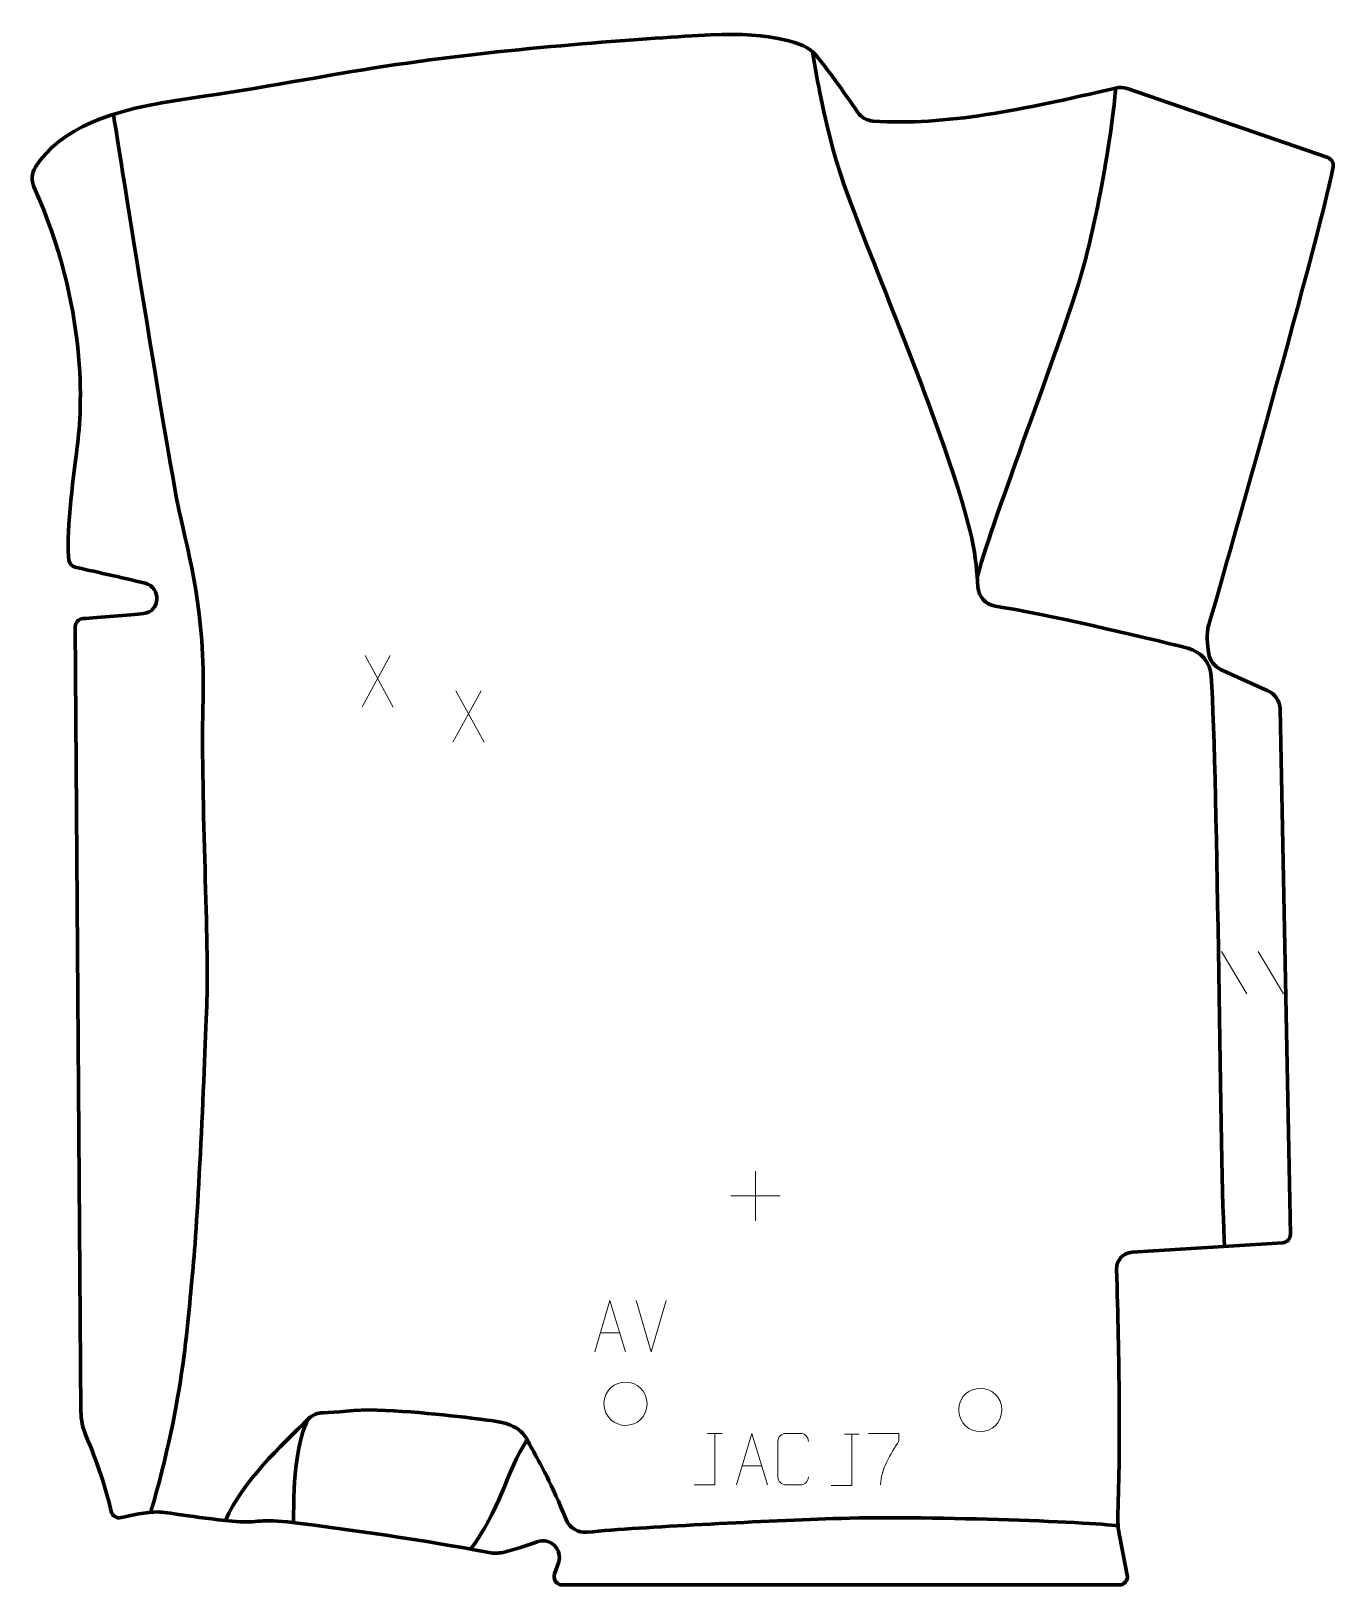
# Model space of a CAD drawing. Header units: millimetres. Extents: x -316 to 316, y -376 to 378.
import ezdxf

# ---------------------------------------------------------------- set-up
doc = ezdxf.new("R2010")
doc.units = ezdxf.units.MM
doc.header["$MEASUREMENT"] = 0
doc.layers.add('layer 1', color=7, linetype='Continuous')
doc.layers.add('layer 2', color=7, linetype='Continuous')

msp = doc.modelspace()

# ---------------------------------------------------------------- linework, layer by layer
at = {"layer": 'layer 1', "color": 230, "lineweight": 200}
msp.add_open_spline([(295.1432, -206.2554), (295.1432, -206.2554), (290.1423, 48.7959), (290.1423, 48.7959), (290.1423, 48.7959), (290.0668, 52.65), (287.7825, 56.1174), (284.2713, 57.7081), (284.2713, 57.7081), (284.2713, 57.7081), (261.2939, 68.12), (261.2939, 68.12), (261.2939, 68.12), (258.1901, 69.5265), (256.0128, 72.4144), (255.5252, 75.7869), (255.5252, 75.7869), (254.8945, 80.1504), (254.3385, 85.9953), (255.3023, 88.9201), (255.3023, 88.9201), (256.4774, 92.4874), (308.3297, 273.8706), (315.9211, 312.1198), (315.9211, 312.1198), (316.311, 314.0834), (315.1898, 316.0296), (313.2968, 316.6798), (313.2968, 316.6798), (313.2968, 316.6798), (215.8455, 350.1553), (215.8455, 350.1553), (215.8455, 350.1553), (214.0696, 350.7652), (212.1572, 350.8633), (210.3288, 350.4368), (210.3288, 350.4368), (164.5107, 339.754), (127.663, 332.0708), (92.5631, 334.3561), (92.5631, 334.3561), (89.5112, 334.5547), (86.7203, 336.1405), (84.9886, 338.661), (84.9886, 338.661), (79.5202, 346.6208), (67.2326, 364.2494), (63.0679, 368.0937), (63.0679, 368.0937), (57.6483, 373.0967), (39.7212, 378.0995), (7.6195, 376.0149), (7.6195, 376.0149), (-24.4824, 373.9304), (-87.0182, 369.7612), (-144.5513, 361.0063), (-144.5513, 361.0063), (-171.8562, 356.8513), (-206.7125, 349.9891), (-238.6573, 345.5631), (-238.6573, 345.5631), (-279.2274, 339.9427), (-302.2257, 330.7638), (-314.4304, 311.9205), (-314.4304, 311.9205), (-316.2599, 309.0958), (-316.491, 305.5218), (-315.1094, 302.4526), (-315.1094, 302.4526), (-288.8145, 244.0316), (-291.6166, 194.6776), (-294.054, 176.396), (-294.054, 176.396), (-296.3442, 159.2192), (-299.6346, 131.5964), (-298.0852, 121.0458), (-298.0852, 121.0458), (-297.8481, 119.4315), (-296.6405, 118.1312), (-295.052, 117.7583), (-295.052, 117.7583), (-287.7928, 116.0554), (-271.9232, 112.6596), (-261.1126, 109.9616), (-261.1126, 109.9616), (-253.1247, 107.968), (-253.686, 96.1814), (-261.8671, 95.2599), (-261.8671, 95.2599), (-268.1555, 94.5519), (-284.0587, 93.3366), (-291.3266, 92.7943), (-291.3266, 92.7943), (-293.4257, 92.6377), (-295.0424, 90.8812), (-295.0269, 88.7766), (-295.0269, 88.7766), (-295.0269, 88.7766), (-292.2703, -292.3011), (-292.2703, -292.3011), (-292.2703, -292.3011), (-292.2414, -296.292), (-291.4434, -300.2435), (-289.8873, -303.9184), (-289.8873, -303.9184), (-284.2833, -317.1521), (-280.1785, -329.4503), (-277.5736, -340.8115), (-277.5736, -340.8115), (-277.0776, -342.9755), (-274.9189, -344.321), (-272.7607, -343.802), (-272.7607, -343.802), (-268.1379, -342.6908), (-260.381, -341.0627), (-254.6141, -341.0627), (-254.6141, -341.0627), (-251.9379, -341.0627), (-237.1322, -343.6493), (-218.8414, -345.5825), (-218.8414, -345.5825), (-206.9253, -346.8423), (-206.3612, -344.2395), (-191.9992, -345.9272), (-191.9992, -345.9272), (-158.4719, -349.8673), (-112.1462, -357.033), (-93.9591, -360.7992), (-93.9591, -360.7992), (-91.7726, -361.2522), (-89.5113, -361.2194), (-87.3435, -360.6856), (-87.3435, -360.6856), (-80.8573, -359.0882), (-75.2986, -357.3032), (-70.6864, -355.5809), (-70.6864, -355.5809), (-64.3406, -353.2113), (-58.1077, -359.3056), (-60.333, -365.7032), (-60.333, -365.7032), (-60.333, -365.7032), (-62.2402, -371.1857), (-62.2402, -371.1857), (-62.2402, -371.1857), (-63.144, -373.785), (-61.2143, -376.4999), (-58.4619, -376.4999), (-58.4619, -376.4999), (-58.4619, -376.4999), (212.027, -376.4999), (212.027, -376.4999), (212.027, -376.4999), (214.5511, -376.4999), (216.4442, -374.1903), (215.9492, -371.7152), (215.9492, -371.7152), (215.9492, -371.7152), (212.2644, -353.291), (212.2644, -353.291), (212.2644, -353.291), (211.489, -349.4147), (211.1708, -345.4601), (211.3324, -341.5104), (211.3324, -341.5104), (212.6698, -308.8206), (212.0397, -267.4359), (210.7493, -223.1319), (210.7493, -223.1319), (210.6237, -218.8189), (213.9387, -215.1814), (218.2451, -214.9115), (218.2451, -214.9115), (218.2451, -214.9115), (291.3943, -210.3261), (291.3943, -210.3261), (291.3943, -210.3261), (293.5324, -210.192), (295.1852, -208.3971), (295.1432, -206.2554)], degree=3, knots=[0, 0, 0, 0, 0.02173913, 0.02173913, 0.02173913, 0.02173913, 0.04347826, 0.04347826, 0.04347826, 0.04347826, 0.06521739, 0.06521739, 0.06521739, 0.06521739, 0.08695652, 0.08695652, 0.08695652, 0.08695652, 0.10869565, 0.10869565, 0.10869565, 0.10869565, 0.13043478, 0.13043478, 0.13043478, 0.13043478, 0.15217391, 0.15217391, 0.15217391, 0.15217391, 0.17391304, 0.17391304, 0.17391304, 0.17391304, 0.19565217, 0.19565217, 0.19565217, 0.19565217, 0.2173913, 0.2173913, 0.2173913, 0.2173913, 0.23913043, 0.23913043, 0.23913043, 0.23913043, 0.26086957, 0.26086957, 0.26086957, 0.26086957, 0.2826087, 0.2826087, 0.2826087, 0.2826087, 0.30434783, 0.30434783, 0.30434783, 0.30434783, 0.32608696, 0.32608696, 0.32608696, 0.32608696, 0.34782609, 0.34782609, 0.34782609, 0.34782609, 0.36956522, 0.36956522, 0.36956522, 0.36956522, 0.39130435, 0.39130435, 0.39130435, 0.39130435, 0.41304348, 0.41304348, 0.41304348, 0.41304348, 0.43478261, 0.43478261, 0.43478261, 0.43478261, 0.45652174, 0.45652174, 0.45652174, 0.45652174, 0.47826087, 0.47826087, 0.47826087, 0.47826087, 0.5, 0.5, 0.5, 0.5, 0.52173913, 0.52173913, 0.52173913, 0.52173913, 0.54347826, 0.54347826, 0.54347826, 0.54347826, 0.56521739, 0.56521739, 0.56521739, 0.56521739, 0.58695652, 0.58695652, 0.58695652, 0.58695652, 0.60869565, 0.60869565, 0.60869565, 0.60869565, 0.63043478, 0.63043478, 0.63043478, 0.63043478, 0.65217391, 0.65217391, 0.65217391, 0.65217391, 0.67391304, 0.67391304, 0.67391304, 0.67391304, 0.69565217, 0.69565217, 0.69565217, 0.69565217, 0.7173913, 0.7173913, 0.7173913, 0.7173913, 0.73913043, 0.73913043, 0.73913043, 0.73913043, 0.76086957, 0.76086957, 0.76086957, 0.76086957, 0.7826087, 0.7826087, 0.7826087, 0.7826087, 0.80434783, 0.80434783, 0.80434783, 0.80434783, 0.82608696, 0.82608696, 0.82608696, 0.82608696, 0.84782609, 0.84782609, 0.84782609, 0.84782609, 0.86956522, 0.86956522, 0.86956522, 0.86956522, 0.89130435, 0.89130435, 0.89130435, 0.89130435, 0.91304348, 0.91304348, 0.91304348, 0.91304348, 0.93478261, 0.93478261, 0.93478261, 0.93478261, 0.95652174, 0.95652174, 0.95652174, 0.95652174, 1, 1, 1, 1], dxfattribs=at)
at = {"layer": 'layer 1', "color": 250, "lineweight": 9}
for points in [[(-142.0009, 74.7963), (-142.0009, 74.7963), (-155.7415, 49.9005), (-155.7415, 49.9005)], [(-154.2869, 74.7963), (-154.2869, 74.7963), (-140.5463, 49.8428), (-140.5463, 49.8428)], [(-97.8469, 57.7052), (-97.8469, 57.7052), (-111.5875, 32.8094), (-111.5875, 32.8094)], [(-110.1329, 57.7052), (-110.1329, 57.7052), (-96.3923, 32.7517), (-96.3923, 32.7517)], [(261.7101, -68.9458), (261.7101, -68.9458), (274.0744, -89.4901), (274.0744, -89.4901)], [(279.44, -68.9458), (279.44, -68.9458), (291.8043, -89.4901), (291.8043, -89.4901)], [(35.3387, -175.6327), (35.3387, -175.6327), (35.3387, -199.6106), (35.3387, -199.6106)], [(23.3498, -187.6217), (23.3498, -187.6217), (47.3277, -187.6217), (47.3277, -187.6217)], [(-15.3485, -263.3409), (-15.3485, -263.3409), (-22.6703, -238.3873), (-22.6703, -238.3873)], [(-8.0266, -238.3873), (-8.0266, -238.3873), (-15.3484, -263.3409), (-15.3484, -263.3409)], [(-39.9854, -254.0842), (-39.9854, -254.0842), (-30.4897, -254.0842), (-30.4897, -254.0842)], [(12.0602, -302.9382), (12.0602, -302.9382), (19.2284, -302.9382), (19.2284, -302.9382)], [(78.5411, -303.2407), (78.5411, -303.2407), (85.7093, -303.2407), (85.7093, -303.2407)], [(28.8964, -318.6423), (28.8964, -318.6423), (38.3921, -318.6423), (38.3921, -318.6423)]]:
    msp.add_open_spline(points, degree=3, dxfattribs=at)
for points, knots in [([(-42.708, -263.3336), (-42.708, -263.3336), (-35.337, -238.3801), (-35.337, -238.3801), (-35.337, -238.3801), (-35.337, -238.3801), (-27.7671, -263.3336), (-27.7671, -263.3336)], [0, 0, 0, 0, 0.33333333, 0.33333333, 0.33333333, 0.33333333, 1, 1, 1, 1]), ([(-38.2374, -288.4201), (-38.1667, -281.7797), (-32.8927, -277.9337), (-27.7374, -278.0307), (-27.7374, -278.0307), (-22.5821, -277.9337), (-17.3081, -281.9971), (-17.2374, -288.6375), (-17.2374, -288.6375), (-17.6076, -294.9668), (-22.0495, -298.9975), (-27.7374, -299.0269), (-27.7374, -299.0269), (-32.8927, -299.1239), (-38.1667, -295.0605), (-38.2374, -288.4201)], [0, 0, 0, 0, 0.2, 0.2, 0.2, 0.2, 0.4, 0.4, 0.4, 0.4, 0.6, 0.6, 0.6, 0.6, 1, 1, 1, 1]), ([(134.0877, -291.4512), (134.1584, -284.8108), (139.4324, -280.9648), (144.5877, -281.0618), (144.5877, -281.0618), (149.743, -280.9648), (155.017, -285.0282), (155.0877, -291.6686), (155.0877, -291.6686), (154.7175, -297.9979), (150.2756, -302.0286), (144.5877, -302.058), (144.5877, -302.058), (139.4324, -302.155), (134.1584, -298.0916), (134.0877, -291.4512)], [0, 0, 0, 0, 0.2, 0.2, 0.2, 0.2, 0.4, 0.4, 0.4, 0.4, 0.6, 0.6, 0.6, 0.6, 1, 1, 1, 1]), ([(5.6223, -327.8918), (5.6223, -327.8918), (15.6443, -327.8918), (15.6443, -327.8918), (15.6443, -327.8918), (15.6443, -327.8918), (15.6443, -302.9382), (15.6443, -302.9382)], [0, 0, 0, 0, 0.33333333, 0.33333333, 0.33333333, 0.33333333, 1, 1, 1, 1]), ([(26.1738, -327.8917), (26.1738, -327.8917), (33.5448, -302.9382), (33.5448, -302.9382), (33.5448, -302.9382), (33.5448, -302.9382), (41.1147, -327.8917), (41.1147, -327.8917)], [0, 0, 0, 0, 0.33333333, 0.33333333, 0.33333333, 0.33333333, 1, 1, 1, 1]), ([(61.0673, -324.074), (60.9275, -326.3974), (59.2503, -327.877), (57.1026, -327.8878), (57.1026, -327.8878), (54.7707, -327.8874), (52.4388, -327.8874), (50.1073, -327.8878), (50.1073, -327.8878), (48.1823, -327.9932), (46.2102, -326.1087), (46.2214, -324.0914), (46.2214, -324.0914), (46.2218, -318.3213), (46.2218, -312.5516), (46.2214, -306.7823), (46.2214, -306.7823), (46.2256, -304.6442), (47.9723, -302.925), (50.1247, -302.9385), (50.1247, -302.9385), (52.4504, -302.9385), (54.7765, -302.9385), (57.1026, -302.9385), (57.1026, -302.9385), (59.0492, -302.903), (61.0406, -304.3945), (61.0673, -306.8321)], [0, 0, 0, 0, 0.125, 0.125, 0.125, 0.125, 0.25, 0.25, 0.25, 0.25, 0.375, 0.375, 0.375, 0.375, 0.5, 0.5, 0.5, 0.5, 0.625, 0.625, 0.625, 0.625, 0.75, 0.75, 0.75, 0.75, 1, 1, 1, 1]), ([(72.1032, -328.1943), (72.1032, -328.1943), (82.1252, -328.1943), (82.1252, -328.1943), (82.1252, -328.1943), (82.1252, -328.1943), (82.1252, -303.2407), (82.1252, -303.2407)], [0, 0, 0, 0, 0.33333333, 0.33333333, 0.33333333, 0.33333333, 1, 1, 1, 1]), ([(90.2362, -302.9357), (90.2362, -302.9357), (105.0523, -302.9357), (105.0523, -302.9357), (105.0523, -302.9357), (105.052, -304.1853), (105.052, -305.4349), (105.0523, -306.6847), (105.0523, -306.6847), (101.0579, -312.6818), (96.1427, -320.5154), (96.1427, -327.8942)], [0, 0, 0, 0, 0.25, 0.25, 0.25, 0.25, 0.5, 0.5, 0.5, 0.5, 1, 1, 1, 1])]:
    msp.add_open_spline(points, degree=3, knots=knots, dxfattribs=at)
at = {"layer": 'layer 2', "color": 142, "lineweight": 200}
for points, knots in [([(263.0961, -212.0998), (261.2878, -177.8232), (259.8682, 15.5361), (256.7168, 64.8463), (256.7168, 64.8463), (256.3009, 71.355), (251.7261, 76.845), (245.4001, 78.4311), (245.4001, 78.4311), (223.2086, 83.9954), (175.0573, 95.2448), (151.7764, 98.8453), (151.7764, 98.8453), (147.1402, 99.5621), (143.6343, 103.4194), (143.3411, 108.1014), (143.3411, 108.1014), (142.4077, 123.019), (141.9124, 133.3557), (126.6043, 177.2388), (126.6043, 177.2388), (108.6747, 228.6364), (81.7807, 290.194), (74.6091, 315.2952), (74.6091, 315.2952), (67.4371, 340.3961), (65.8704, 352.163), (63.0679, 368.0937)], [0, 0, 0, 0, 0.125, 0.125, 0.125, 0.125, 0.25, 0.25, 0.25, 0.25, 0.375, 0.375, 0.375, 0.375, 0.5, 0.5, 0.5, 0.5, 0.625, 0.625, 0.625, 0.625, 0.75, 0.75, 0.75, 0.75, 1, 1, 1, 1]), ([(210.3287, 350.4369), (209.6767, 338.404), (202.5051, 288.0027), (191.7475, 253.7377), (191.7475, 253.7377), (180.9899, 219.4724), (148.1318, 134.1386), (143.0455, 112.658)], [0, 0, 0, 0, 0.33333333, 0.33333333, 0.33333333, 0.33333333, 1, 1, 1, 1]), ([(-276.4783, 337.6592), (-270.8303, 302.1469), (-249.315, 166.4812), (-244.5339, 144.966), (-244.5339, 144.966), (-239.7527, 123.4508), (-231.7841, 94.7636), (-232.9793, 53.327), (-232.9793, 53.327), (-234.1749, 11.8901), (-230.1906, -63.4131), (-230.9871, -89.7095), (-230.9871, -89.7095), (-231.7841, -116.0059), (-235.3701, -198.4811), (-237.7605, -221.9885), (-237.7605, -221.9885), (-240.1513, -245.4958), (-242.0471, -286.011), (-258.4309, -341.256)], [0, 0, 0, 0, 0.16666667, 0.16666667, 0.16666667, 0.16666667, 0.33333333, 0.33333333, 0.33333333, 0.33333333, 0.5, 0.5, 0.5, 0.5, 0.66666667, 0.66666667, 0.66666667, 0.66666667, 1, 1, 1, 1]), ([(211.4829, -347.8395), (198.5208, -345.9003), (115.249, -342.713), (73.0151, -344.3068), (73.0151, -344.3068), (34.5101, -345.7599), (-18.1533, -348.2064), (-46.401, -350.8918), (-46.401, -350.8918), (-50.8089, -351.3105), (-54.9608, -348.7762), (-56.6199, -344.6709), (-56.6199, -344.6709), (-63.3692, -327.9743), (-69.5838, -316.8), (-73.0096, -310.739), (-73.0096, -310.739), (-76.8944, -303.8661), (-77.492, -298.7861), (-93.0308, -296.6942), (-93.0308, -296.6942), (-102.3328, -295.4422), (-127.3757, -292.2971), (-148.2881, -291.5796), (-148.2881, -291.5796), (-159.0087, -291.2116), (-168.6438, -292.96), (-174.5164, -292.8563), (-174.5164, -292.8563), (-177.2198, -292.8087), (-179.8233, -293.8688), (-181.7378, -295.778), (-181.7378, -295.778), (-195.5155, -309.5198), (-213.515, -325.8407), (-222.1358, -345.2233)], [0, 0, 0, 0, 0.1, 0.1, 0.1, 0.1, 0.2, 0.2, 0.2, 0.2, 0.3, 0.3, 0.3, 0.3, 0.4, 0.4, 0.4, 0.4, 0.5, 0.5, 0.5, 0.5, 0.6, 0.6, 0.6, 0.6, 0.7, 0.7, 0.7, 0.7, 0.8, 0.8, 0.8, 0.8, 1, 1, 1, 1])]:
    msp.add_open_spline(points, degree=3, knots=knots, dxfattribs=at)
for points in [[(-181.7386, -295.779), (-187.195, -305.564), (-189.1385, -323.4964), (-188.9871, -346.2859)], [(-102.9857, -359.064), (-89.2887, -341.2561), (-85.5602, -321.6032), (-75.5918, -305.9392)]]:
    msp.add_open_spline(points, degree=3, dxfattribs=at)

doc.saveas('drawing.dxf')
